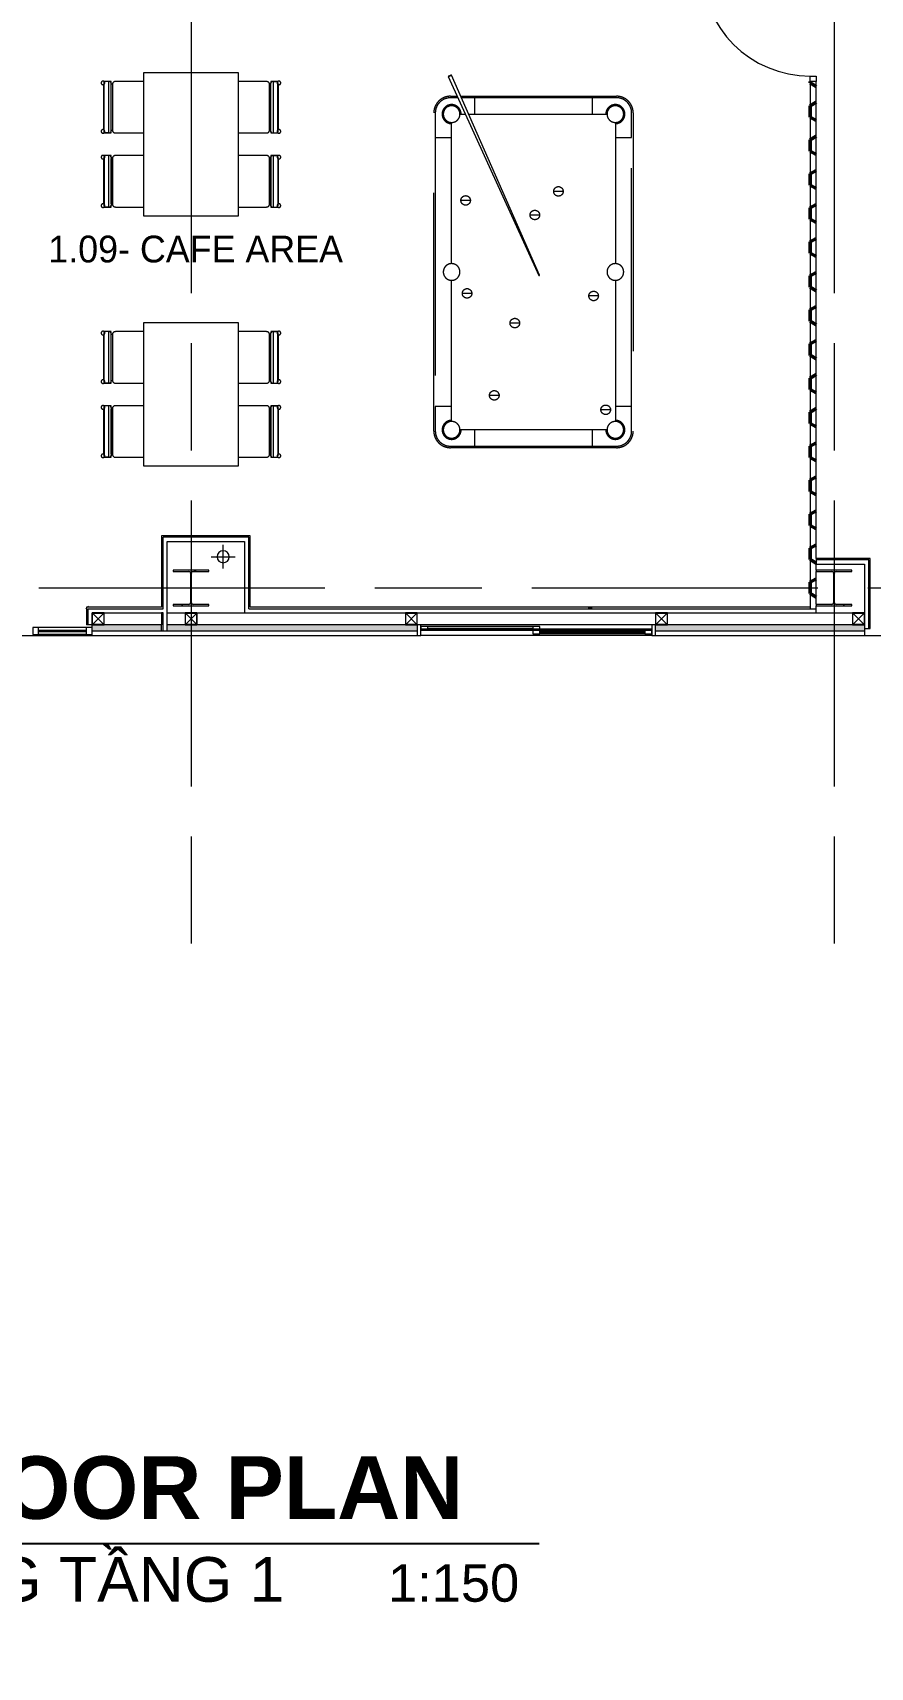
# Model space of a CAD drawing. Header units: millimetres. Extents: x -76261 to 649593, y -304265 to 60256.
# Drawn here: x 19970 to 27005, y -25260 to -11540 of the extents above; entities that cross this region are included whole.
import ezdxf
from ezdxf.enums import TextEntityAlignment as Align

# ---------------------------------------------------------------- set-up
doc = ezdxf.new("R2010")
doc.units = ezdxf.units.MM
doc.header["$LTSCALE"] = 2000
doc.header["$MEASUREMENT"] = 0
doc.linetypes.add('Centre', pattern=[6.9, 4, -0.7, 1.5, -0.7])
doc.linetypes.add('Hidden 1_0mm', pattern=[1.6, 1, -0.6])
doc.layers.get('0').update_dxf_attribs({"linetype": 'CONTINUOUS'})
for name, color, linetype, lineweight in [('A-AREA-IDEN', 8, 'CONTINUOUS', 15), ('A-DOOR', 8, 'CONTINUOUS', 15), ('A-FLOR', 8, 'CONTINUOUS', 15), ('A-GLAZ', 8, 'CONTINUOUS', 15), ('A-GLAZ-CURT', 8, 'CONTINUOUS', 15), ('A-GLAZ-CWMG', 8, 'CONTINUOUS', 15), ('A-WALL', 8, 'CONTINUOUS', 15), ('A-WALL-PATT', 8, 'CONTINUOUS', 50), ('I-FURN', 8, 'Hidden 1_0mm', 15), ('I-WALL', 8, 'CONTINUOUS', 15), ('P-PIPE', 8, 'CONTINUOUS', 15), ('P-PIPE-CNTR', 8, 'CONTINUOUS', 15), ('S-BEAM', 12, 'CONTINUOUS', 15), ('S-COLS', 8, 'CONTINUOUS', 15), ('S-GRID', 14, 'CONTINUOUS', 15)]:
    doc.layers.add(name, color=color, linetype=linetype, lineweight=lineweight)
doc.styles.add('.VnArial Narrow_B', font='Vnarianb_0.ttf', dxfattribs={"height": 225})
doc.styles.add('ISo a2 dam', font='arialbd.ttf')
doc.styles.add('iso a2 thuong', font='arial.ttf')
pattern_1 = [(0, (87192.53, 42001.64), (1219.2, 304.8), [50.292, -864.108, 50.292, -864.108, -4876.8]), (0, (87192.53, 42001.64), (1219.2, 304.8), [-1828.8, 50.292, -1778.508, 50.292, -864.108, -2133.6]), (0, (87192.53, 42001.64), (1219.2, 304.8), [-4572, 50.292, -559.308, 50.292, -1473.708]), (120, (87649.73, 42154.04), (-873.5645, 903.4582), [50.292, -864.108, 50.292, -864.108, -4876.8]), (120, (87649.73, 42154.04), (-873.5645, 903.4582), [-1828.8, 50.292, -1778.508, 50.292, -864.108, -2133.6]), (120, (87649.73, 42154.04), (-873.5645, 903.4582), [-4572, 50.292, -559.308, 50.292, -1473.708]), (240, (87802.13, 42763.64), (-345.6355, -1208.2582), [50.292, -864.108, 50.292, -864.108, -4876.8]), (240, (87802.13, 42763.64), (-345.6355, -1208.2582), [-1828.8, 50.292, -1778.508, 50.292, -864.108, -2133.6]), (240, (87802.13, 42763.64), (-345.6355, -1208.2582), [-4572, 50.292, -559.308, 50.292, -1473.708])]
pattern_2 = [(45, (87192.53, 42001.64), (-106.06602, 106.06602), [])]

# ---------------------------------------------------------------- blocks, each defined once
blk = doc.blocks.new('*U92')
for p, q in [((345.4, 0), (-345.4, 0)), ((2829.2, 0), (343.5, 0))]:
    blk.add_line(p, q)
blk.add_circle((0, 0), 345.4)
at = {"style": 'ISo a2 dam'}
blk.add_attdef('DET#', text='', height=175, dxfattribs=at).set_placement((0, 70), align=Align.CENTER)
for tag, p, height, style in [('DETAIL_TITLE', (435.5, 70), 175, 'ISo a2 dam'), ('VIET', (435.5, -161.9), 125, 'iso a2 thuong'), ('SCALE', (2545.4, -161.9), 105, 'iso a2 thuong')]:
    blk.add_attdef(tag, p, '', height=height, dxfattribs=dict(style=style))
blk = doc.blocks.new('AD_UK Beams-Column - SC2-300_300_8_12-V29-1st  FLOOR PLAN')
at = {"layer": 'S-COLS'}
h = blk.add_hatch(dxfattribs=at)
h.set_pattern_fill('FP_68', color=256, style=0, pattern_type=2)
h.set_pattern_definition([(45, (65892.53, 58201.64), (-371.231, 371.231), []), (45, (65892.53, 58764.14), (-371.231, 371.231), [])])
h.paths.add_polyline_path([(-150, -150), (150, -150), (150, -138), (17, -138), (8, -134), (4, -125), (4, 125), (8, 134), (17, 138), (150, 138), (150, 150), (-150, 150), (-150, 138), (-17, 138), (-8, 134), (-4, 125), (-4, -125), (-8, -134), (-17, -138), (-150, -138)], flags=0)
for p, q in [((150, 150), (-150, 150)), ((-150, 150), (-150, 138)), ((-150, 138), (-17, 138)), ((17, 138), (150, 138)), ((150, 138), (150, 150)), ((-4, 125), (-4, -125)), ((4, -125), (4, 125)), ((-17, -138), (-150, -138)), ((-150, -138), (-150, -150)), ((-150, -150), (150, -150)), ((150, -138), (17, -138)), ((150, -150), (150, -138))]:
    blk.add_line(p, q, dxfattribs=at)
for centre, start, end in [((-17, 125), 0, 90), ((17, 125), 90, 180), ((-17, -125), 270, 0), ((17, -125), 180, 270)]:
    blk.add_arc(centre, 13, start, end, dxfattribs=at)
blk = doc.blocks.new('AD_UK Beams-Column - SC2-300_300_8_12-V33-1st  FLOOR PLAN')
at = {"layer": 'S-COLS'}
h = blk.add_hatch(dxfattribs=at)
h.set_pattern_fill('FP_72', color=256, style=0, pattern_type=2)
h.set_pattern_definition([(45, (60492.53, 58201.64), (-371.231, 371.231), []), (45, (60492.53, 58764.14), (-371.231, 371.231), [])])
h.paths.add_polyline_path([(-150, -150), (150, -150), (150, -138), (17, -138), (8, -134), (4, -125), (4, 125), (8, 134), (17, 138), (150, 138), (150, 150), (-150, 150), (-150, 138), (-17, 138), (-8, 134), (-4, 125), (-4, -125), (-8, -134), (-17, -138), (-150, -138)], flags=0)
for p, q in [((150, 150), (-150, 150)), ((-150, 150), (-150, 138)), ((-150, 138), (-17, 138)), ((17, 138), (150, 138)), ((150, 138), (150, 150)), ((-4, 125), (-4, -125)), ((4, -125), (4, 125)), ((-17, -138), (-150, -138)), ((-150, -138), (-150, -150)), ((-150, -150), (150, -150)), ((150, -138), (17, -138)), ((150, -150), (150, -138))]:
    blk.add_line(p, q, dxfattribs=at)
for centre, start, end in [((-17, 125), 0, 90), ((17, 125), 90, 180), ((-17, -125), 270, 0), ((17, -125), 180, 270)]:
    blk.add_arc(centre, 13, start, end, dxfattribs=at)
blk = doc.blocks.new('LS-Office-S_rvt-1-1st  FLOOR PLAN')
for name, p in [('AD_UK Beams-Column - SC2-300_300_8_12-V29-1st  FLOOR PLAN', (-65893, -58202)), ('AD_UK Beams-Column - SC2-300_300_8_12-V33-1st  FLOOR PLAN', (-60493, -58202))]:
    blk.add_blockref(name, p)
blk = doc.blocks.new('Rectangular Mullion - 50 x 100-10619550-1st  FLOOR PLAN')
at = {"layer": 'A-GLAZ-CWMG'}
for p, q in [((-50, 30), (0, 30)), ((-50, -30), (-50, 30)), ((0, 30), (0, -30)), ((0, -30), (-50, -30))]:
    blk.add_line(p, q, dxfattribs=at)
blk = doc.blocks.new('WPVC-1500x2000 - WPVC-2000X2000-10642776-1st  FLOOR PLAN')
at = {"layer": 'A-GLAZ'}
h = blk.add_hatch(dxfattribs=at)
h.set_pattern_fill('FP_9', color=256, style=0, pattern_type=2)
h.set_pattern_definition([(243.435, (-64782.8, -58661), (0.0014, -1524.001), [532.463, -2875.304]), (243.435, (-63258.8, -58661), (0.0014, -1524.001), [532.463, -2875.304]), (243.435, (-65512.34, -58955.4), (0.0014, -1524.001), [532.463, -2875.304]), (243.435, (-63988.34, -58955.4), (0.0014, -1524.001), [532.463, -2875.304]), (243.435, (-65401.9, -58851.5), (0.0014, -1524.001), [532.463, -2875.304]), (243.435, (-63877.9, -58851.5), (0.0014, -1524.001), [532.463, -2875.304]), (243.435, (-65289.36, -59446.7), (0.0014, -1524.001), [258.802, -3148.965]), (243.435, (-63765.36, -59446.7), (0.0014, -1524.001), [258.802, -3148.965]), (243.435, (-65215.75, -59354.6), (0.0014, -1524.001), [532.463, -2875.304]), (243.435, (-63691.75, -59354.6), (0.0014, -1524.001), [532.463, -2875.304]), (243.435, (-65228.74, -59420.7), (0.0014, -1524.001), [532.463, -2875.304]), (243.435, (-63704.74, -59420.7), (0.0014, -1524.001), [532.463, -2875.304]), (243.435, (-64613.9, -59130.6), (0.0014, -1524.001), [532.463, -2875.304]), (243.435, (-63089.9, -59130.6), (0.0014, -1524.001), [532.463, -2875.304]), (243.435, (-64626.9, -59208.5), (0.0014, -1524.001), [532.463, -2875.304]), (243.435, (-63102.9, -59208.5), (0.0014, -1524.001), [532.463, -2875.304]), (243.435, (-64630.4, -59264.7), (0.0014, -1524.001), [532.463, -2875.304]), (243.435, (-63106.4, -59264.7), (0.0014, -1524.001), [532.463, -2875.304])])
h.paths.add_polyline_path([(-970, 0), (-970, -10), (970, -10), (970, 0), (-358, 0)], flags=0)
for p, q in [((-1000, 45), (-1000, -45)), ((-970, 45), (-1000, 45)), ((-970, 0), (-970, 45)), ((-970, 45), (970, 45)), ((-910, 30), (-970, 30)), ((-970, 30), (-970, 0)), ((-970, -10), (-970, 0)), ((970, 0), (-970, 0)), ((-910, 0), (-910, 30)), ((-910, 30), (-30, 30)), ((-30, 20), (-910, 20)), ((-910, 20), (-910, 15)), ((-910, 15), (-30, 15)), ((-30, 30), (-30, 0)), ((30, 30), (-30, 30)), ((-30, 15), (-30, 20)), ((30, 0), (30, 30)), ((1000, 45), (970, 45)), ((970, 45), (970, 0)), ((970, 0), (970, -10)), ((1000, -45), (1000, 45)), ((-1000, -45), (-970, -45)), ((970, -10), (-970, -10)), ((-970, -45), (-970, -10)), ((-970, -45), (970, -45)), ((-30, -10), (-30, -30)), ((-30, -30), (30, -30)), ((30, -10), (30, -15)), ((30, -30), (30, -10)), ((30, -15), (910, -15)), ((30, -30), (910, -30)), ((910, -15), (910, -10)), ((910, -10), (910, -30)), ((910, -30), (970, -30)), ((970, -10), (970, -45)), ((970, -30), (970, -10)), ((970, -45), (1000, -45))]:
    blk.add_line(p, q, dxfattribs=at)
blk = doc.blocks.new('System Panel - Glazed-10747242-1st  FLOOR PLAN')
at = {"layer": 'A-GLAZ-CURT'}
for p, q in [((200, 5), (-200, 5)), ((-200, 5), (-200, -5)), ((200, -5), (200, 5)), ((-200, -5), (200, -5))]:
    blk.add_line(p, q, dxfattribs=at)
blk = doc.blocks.new('Rectangular Mullion - 120 x 100-10747204-1st  FLOOR PLAN')
at = {"layer": 'A-GLAZ-CWMG'}
for p, q in [((-66773, -58534), (-67173, -58534)), ((-66773, -58594), (-67173, -58594))]:
    blk.add_line(p, q, dxfattribs=at)
blk = doc.blocks.new('Rectangular Mullion - 50 x 100-10619542-1st  FLOOR PLAN')
at = {"layer": 'A-GLAZ-CWMG'}
for p, q in [((-25, 30), (25, 30)), ((-25, -30), (-25, 30)), ((25, 30), (25, -30)), ((25, -30), (-25, -30))]:
    blk.add_line(p, q, dxfattribs=at)
blk = doc.blocks.new('PANEL DOOR - THONG PHONG-10957097-1st  FLOOR PLAN')
at = {"layer": 'A-DOOR'}
for p, q in [((405, 25), (405, 935)), ((405, 935), (455, 935)), ((455, 935), (455, 25)), ((-500, -25), (-500, 25)), ((-500, 25), (-455, 25)), ((-455, 25), (-455, -25)), ((455, 25), (405, 25)), ((455, 25), (500, 25)), ((455, -25), (455, 25)), ((500, 25), (500, -25)), ((-455, -25), (-500, -25)), ((500, -25), (455, -25))]:
    blk.add_line(p, q, dxfattribs=at)
blk.add_arc((455, 25), 910, 90, 180, dxfattribs=at)
blk = doc.blocks.new('Table_Dining_w_chairs_6929 - 2_x2_6_-10681938-1st  FLOOR PLAN')
at = {"layer": 'I-FURN'}
for p, q in [((600, 400), (-600, 400)), ((-600, 400), (-600, -400)), ((600, -400), (600, 400)), ((-600, -400), (600, -400))]:
    blk.add_line(p, q, dxfattribs=at)
blk = doc.blocks.new('Chair-Breuer - Chair-Breuer-10682075-1st  FLOOR PLAN')
at = {"layer": 'I-FURN'}
for p, q in [((-216, 221), (-216, 183)), ((-216, 176), (-216, 209)), ((-216, 183), (-216, 163)), ((-203, 221), (203, 221)), ((-203, 163), (203, 163)), ((-191, 224), (190, 224)), ((190, 186), (-191, 186)), ((-191, 161), (190, 161)), ((190, 152), (-191, 152)), ((216, 183), (216, 221)), ((216, 176), (216, 209)), ((216, 163), (216, 183)), ((-216, 127), (-216, -108)), ((216, -108), (216, 127))]:
    blk.add_line(p, q, dxfattribs=at)
for centre, radius, start, end in [((-203, 231), 15.1, 0, 180), ((-203, 231), 15.1, 180, 0), ((-203, 209), 12.7, 90, 180), ((-203, 176), 12.7, 180, 270), ((-191, 127), 25.4, 90, 180), ((204, 231), 15.1, 0, 180), ((204, 231), 15.1, 180, 0), ((190, 127), 25.4, 0, 90), ((203, 209), 12.7, 360, 90), ((203, 176), 12.7, 270, 360)]:
    blk.add_arc(centre, radius, start, end, dxfattribs=at)
for centre, major_axis, start_param, end_param in [((-191, 221), (-25.4, 0), 4.712389, 6.283185), ((-191, 183), (25.4, 0), 1.570796, 3.141593), ((-191, 163), (-25.4, 0), 0, 1.570796), ((190, 221), (25.4, 0), 0, 1.570796), ((190, 183), (-25.4, 0), 3.141593, 4.712389), ((190, 163), (-25.4, 0), 1.570796, 3.141593)]:
    blk.add_ellipse(centre, major_axis=major_axis, ratio=0.087156, start_param=start_param, end_param=end_param, dxfattribs=at)
blk = doc.blocks.new('Chair-Breuer - Chair-Breuer-10681901-1st  FLOOR PLAN')
at = {"layer": 'I-FURN'}
for p, q in [((-216, 108), (-216, -127)), ((216, -127), (216, 108)), ((-216, -163), (-216, -183)), ((-216, -176), (-216, -209)), ((-216, -183), (-216, -221)), ((-203, -163), (203, -163)), ((-203, -221), (203, -221)), ((-191, -152), (190, -152)), ((190, -161), (-191, -161)), ((-191, -186), (190, -186)), ((190, -224), (-191, -224)), ((216, -183), (216, -163)), ((216, -176), (216, -209)), ((216, -221), (216, -183))]:
    blk.add_line(p, q, dxfattribs=at)
for centre, radius, start, end in [((-191, -127), 25.4, 180, 270), ((190, -127), 25.4, 270, 360), ((-203, -231), 15.1, 360, 180), ((-203, -231), 15.1, 180, 360), ((-203, -176), 12.7, 90, 180), ((-203, -209), 12.7, 180, 270), ((204, -231), 15.1, 360, 180), ((204, -231), 15.1, 180, 360), ((203, -176), 12.7, 0, 90), ((203, -209), 12.7, 270, 0)]:
    blk.add_arc(centre, radius, start, end, dxfattribs=at)
for centre, major_axis, start_param, end_param in [((-191, -163), (-25.4, 0), 4.712389, 6.283185), ((-191, -183), (25.4, 0), 3.141593, 4.712389), ((-191, -221), (-25.4, 0), 0, 1.570796), ((190, -183), (25.4, 0), 4.712389, 6.283185), ((190, -221), (25.4, 0), 4.712389, 6.283185), ((190, -163), (-25.4, 0), 3.141593, 4.712389)]:
    blk.add_ellipse(centre, major_axis=major_axis, ratio=0.087156, start_param=start_param, end_param=end_param, dxfattribs=at)
blk = doc.blocks.new('Snookerpool_table_with_balls_timber_amp_green_4739 - Snookerpool_table_with_balls_timber_amp_green_4739-10684031-1st  FLOOR PLAN')
at = {"layer": 'I-FURN'}
for p, q in [((-1335, 1675), (1335, 1675)), ((-1130, 1662), (-1335, 1662)), ((-1130, 1525), (-1130, 1662)), ((1130, 1662), (-1130, 1662)), ((1335, 1662), (1130, 1662)), ((1130, 1662), (1130, 1525)), ((-1475, 226), (-1475, 1535)), ((-1462, 1535), (-1462, 1330)), ((-1255, 1525), (-1245, 1525)), ((-1245, 1525), (-1130, 1525)), ((-1130, 1525), (-70, 1525)), ((70, 1525), (1130, 1525)), ((1130, 1525), (1245, 1525)), ((1245, 1525), (1255, 1525)), ((1462, 1330), (1462, 1535)), ((1475, 1535), (1475, 140)), ((-1325, 1445), (-1325, 1455)), ((-1325, 1330), (-1325, 1445)), ((201, 1383), (201, 1380)), ((201, 1383), (201, 1303)), ((1157, 1484), (1157, 1482)), ((1157, 1484), (1157, 1404)), ((1157, 1407), (1157, 1404)), ((1325, 1455), (1325, 1445)), ((1325, 1445), (1325, 1330)), ((-1462, 1330), (-1325, 1330)), ((-1462, 1330), (-1462, 345)), ((-1325, 345), (-1325, 1330)), ((201, 1305), (201, 1303)), ((1325, 1330), (1462, 1330)), ((1325, 1330), (1325, 345)), ((1462, 345), (1462, 1330)), ((-676, 1087), (-676, 1085)), ((-676, 1087), (-676, 1007)), ((-676, 1009), (-676, 1007)), ((28, 888), (-1652, 148)), ((-1640, 120), (30, 883)), ((-478, 889), (-478, 887)), ((-478, 889), (-478, 809)), ((-478, 811), (-478, 809)), ((429, 721), (429, 719)), ((429, 721), (429, 641)), ((429, 643), (429, 641)), ((1036, 548), (1036, 546)), ((1036, 548), (1036, 468)), ((1036, 471), (1036, 468)), ((-1325, 345), (-1462, 345)), ((-1462, 345), (-1462, 232)), ((-1325, 292), (-1325, 345)), ((-601, 308), (-601, 306)), ((-601, 308), (-601, 228)), ((180, 320), (180, 317)), ((180, 320), (180, 240)), ((1462, 345), (1325, 345)), ((1325, 345), (1325, 230)), ((1462, 140), (1462, 345)), ((-1475, 140), (-1475, 195)), ((-1462, 202), (-1462, 140)), ((-1325, 230), (-1325, 264)), ((-1325, 220), (-1325, 230)), ((-1245, 150), (-1255, 150)), ((-1130, 150), (-1245, 150)), ((-1130, 13), (-1130, 150)), ((-70, 150), (-1130, 150)), ((-601, 230), (-601, 228)), ((1130, 150), (70, 150)), ((180, 242), (180, 240)), ((1245, 150), (1130, 150)), ((1130, 150), (1130, 13)), ((1255, 150), (1245, 150)), ((1325, 230), (1325, 220)), ((-1335, 13), (-1130, 13)), ((1335, 0), (-1335, 0)), ((-1130, 13), (1130, 13)), ((1130, 13), (1335, 13))]:
    blk.add_line(p, q, dxfattribs=at)
at = {"layer": 'I-FURN', "flags": 128}
for points in [[(201, 1303), (200, 1303), (198, 1303), (196, 1303), (195, 1303), (193, 1303), (192, 1304), (190, 1304), (189, 1305), (187, 1305), (186, 1306), (184, 1306), (183, 1307), (181, 1308), (180, 1309), (179, 1310), (177, 1311), (176, 1311), (175, 1313), (174, 1314), (173, 1315), (171, 1316), (170, 1317), (169, 1318), (168, 1320), (168, 1321), (167, 1322), (166, 1324), (165, 1325), (165, 1327), (164, 1328), (163, 1330), (163, 1331), (163, 1333), (162, 1334), (162, 1336), (162, 1337), (161, 1339), (161, 1341), (161, 1342), (161, 1344), (161, 1345), (161, 1347), (162, 1349), (162, 1350), (162, 1352), (163, 1353), (163, 1355), (164, 1356), (164, 1358), (165, 1359), (166, 1361), (166, 1362), (167, 1363), (168, 1365), (169, 1366), (170, 1367), (171, 1369), (172, 1370), (173, 1371), (174, 1372), (175, 1373), (177, 1374), (178, 1375), (179, 1376), (181, 1377), (182, 1378), (183, 1378), (185, 1379), (186, 1380), (188, 1380), (189, 1381), (191, 1381), (192, 1382), (194, 1382), (196, 1382), (197, 1382), (199, 1383), (200, 1383), (201, 1383)], [(201, 1383), (203, 1383), (204, 1382), (206, 1382), (208, 1382), (209, 1382), (211, 1381), (212, 1381), (214, 1381), (215, 1380), (217, 1379), (218, 1379), (220, 1378), (221, 1377), (223, 1376), (224, 1376), (225, 1375), (226, 1374), (228, 1373), (229, 1372), (230, 1370), (231, 1369), (232, 1368), (233, 1367), (234, 1366), (235, 1364), (236, 1363), (237, 1361), (237, 1360), (238, 1359), (239, 1357), (239, 1356), (240, 1354), (240, 1353), (240, 1351), (241, 1349), (241, 1348), (241, 1346), (241, 1345), (241, 1343), (241, 1341), (241, 1340), (241, 1338), (241, 1337), (241, 1335), (240, 1334), (240, 1332), (239, 1330), (239, 1329), (238, 1327), (238, 1326), (237, 1325), (236, 1323), (235, 1322), (235, 1320), (234, 1319), (233, 1318), (232, 1317), (231, 1315), (229, 1314), (228, 1313), (227, 1312), (226, 1311), (225, 1310), (223, 1309), (222, 1308), (220, 1308), (219, 1307), (218, 1306), (216, 1305), (215, 1305), (213, 1304), (212, 1304), (210, 1304), (208, 1303), (207, 1303), (205, 1303), (204, 1303), (202, 1303), (201, 1303)], [(1157, 1404), (1155, 1404), (1154, 1404), (1152, 1404), (1150, 1404), (1149, 1405), (1147, 1405), (1146, 1406), (1144, 1406), (1143, 1407), (1141, 1407), (1140, 1408), (1138, 1408), (1137, 1409), (1136, 1410), (1134, 1411), (1133, 1412), (1132, 1413), (1130, 1414), (1129, 1415), (1128, 1416), (1127, 1417), (1126, 1418), (1125, 1420), (1124, 1421), (1123, 1422), (1122, 1424), (1121, 1425), (1121, 1427), (1120, 1428), (1119, 1429), (1119, 1431), (1118, 1433), (1118, 1434), (1118, 1436), (1117, 1437), (1117, 1439), (1117, 1440), (1117, 1442), (1117, 1444), (1117, 1445), (1117, 1447), (1117, 1448), (1117, 1450), (1117, 1451), (1118, 1453), (1118, 1455), (1119, 1456), (1119, 1458), (1120, 1459), (1120, 1461), (1121, 1462), (1122, 1463), (1123, 1465), (1123, 1466), (1124, 1468), (1125, 1469), (1126, 1470), (1127, 1471), (1129, 1472), (1130, 1473), (1131, 1475), (1132, 1476), (1133, 1476), (1135, 1477), (1136, 1478), (1138, 1479), (1139, 1480), (1140, 1480), (1142, 1481), (1143, 1482), (1145, 1482), (1146, 1483), (1148, 1483), (1150, 1483), (1151, 1484), (1153, 1484), (1154, 1484), (1156, 1484), (1157, 1484)], [(1157, 1484), (1158, 1484), (1160, 1484), (1162, 1484), (1163, 1483), (1165, 1483), (1166, 1483), (1168, 1482), (1169, 1482), (1171, 1481), (1172, 1481), (1174, 1480), (1175, 1479), (1177, 1479), (1178, 1478), (1179, 1477), (1181, 1476), (1182, 1475), (1183, 1474), (1184, 1473), (1185, 1472), (1187, 1471), (1188, 1469), (1189, 1468), (1190, 1467), (1190, 1466), (1191, 1464), (1192, 1463), (1193, 1461), (1193, 1460), (1194, 1458), (1195, 1457), (1195, 1455), (1195, 1454), (1196, 1452), (1196, 1451), (1196, 1449), (1197, 1448), (1197, 1446), (1197, 1444), (1197, 1443), (1197, 1441), (1197, 1440), (1196, 1438), (1196, 1436), (1196, 1435), (1195, 1433), (1195, 1432), (1194, 1430), (1194, 1429), (1193, 1427), (1192, 1426), (1192, 1424), (1191, 1423), (1190, 1422), (1189, 1420), (1188, 1419), (1187, 1418), (1186, 1417), (1185, 1416), (1184, 1414), (1183, 1413), (1181, 1412), (1180, 1411), (1179, 1411), (1177, 1410), (1176, 1409), (1175, 1408), (1173, 1407), (1172, 1407), (1170, 1406), (1169, 1406), (1167, 1405), (1166, 1405), (1164, 1405), (1162, 1404), (1161, 1404), (1159, 1404), (1158, 1404), (1157, 1404)], [(-676, 1007), (-678, 1007), (-680, 1007), (-681, 1007), (-683, 1007), (-684, 1008), (-686, 1008), (-687, 1008), (-689, 1009), (-690, 1009), (-692, 1010), (-693, 1011), (-695, 1011), (-696, 1012), (-698, 1013), (-699, 1014), (-700, 1015), (-701, 1016), (-703, 1017), (-704, 1018), (-705, 1019), (-706, 1020), (-707, 1021), (-708, 1023), (-709, 1024), (-710, 1025), (-711, 1027), (-712, 1028), (-712, 1029), (-713, 1031), (-714, 1032), (-714, 1034), (-715, 1035), (-715, 1037), (-715, 1038), (-716, 1040), (-716, 1042), (-716, 1043), (-716, 1045), (-716, 1046), (-716, 1048), (-716, 1050), (-716, 1051), (-716, 1053), (-716, 1054), (-715, 1056), (-715, 1057), (-714, 1059), (-714, 1061), (-713, 1062), (-713, 1063), (-712, 1065), (-711, 1066), (-710, 1068), (-710, 1069), (-709, 1070), (-708, 1072), (-707, 1073), (-706, 1074), (-704, 1075), (-703, 1076), (-702, 1077), (-701, 1078), (-700, 1079), (-698, 1080), (-697, 1081), (-696, 1082), (-694, 1083), (-693, 1083), (-691, 1084), (-690, 1085), (-688, 1085), (-687, 1085), (-685, 1086), (-684, 1086), (-682, 1086), (-680, 1087), (-679, 1087), (-677, 1087), (-676, 1087)], [(-676, 1087), (-675, 1087), (-673, 1087), (-672, 1087), (-670, 1086), (-668, 1086), (-667, 1086), (-665, 1085), (-664, 1085), (-662, 1084), (-661, 1084), (-659, 1083), (-658, 1082), (-656, 1082), (-655, 1081), (-654, 1080), (-652, 1079), (-651, 1078), (-650, 1077), (-649, 1076), (-648, 1075), (-647, 1074), (-645, 1072), (-644, 1071), (-644, 1070), (-643, 1068), (-642, 1067), (-641, 1066), (-640, 1064), (-640, 1063), (-639, 1061), (-638, 1060), (-638, 1058), (-638, 1057), (-637, 1055), (-637, 1054), (-637, 1052), (-636, 1050), (-636, 1049), (-636, 1047), (-636, 1046), (-636, 1044), (-637, 1042), (-637, 1041), (-637, 1039), (-637, 1038), (-638, 1036), (-638, 1035), (-639, 1033), (-639, 1032), (-640, 1030), (-641, 1029), (-641, 1027), (-642, 1026), (-643, 1025), (-644, 1023), (-645, 1022), (-646, 1021), (-647, 1020), (-648, 1018), (-649, 1017), (-650, 1016), (-652, 1015), (-653, 1014), (-654, 1013), (-656, 1013), (-657, 1012), (-658, 1011), (-660, 1010), (-661, 1010), (-663, 1009), (-664, 1009), (-666, 1008), (-668, 1008), (-669, 1008), (-671, 1007), (-672, 1007), (-674, 1007), (-675, 1007), (-676, 1007)], [(-478, 809), (-480, 809), (-482, 809), (-483, 809), (-485, 809), (-486, 810), (-488, 810), (-489, 810), (-491, 811), (-492, 811), (-494, 812), (-495, 813), (-497, 813), (-498, 814), (-500, 815), (-501, 816), (-502, 817), (-503, 818), (-505, 819), (-506, 820), (-507, 821), (-508, 822), (-509, 823), (-510, 825), (-511, 826), (-512, 827), (-513, 829), (-514, 830), (-514, 831), (-515, 833), (-516, 834), (-516, 836), (-517, 837), (-517, 839), (-517, 840), (-518, 842), (-518, 844), (-518, 845), (-518, 847), (-518, 848), (-518, 850), (-518, 852), (-518, 853), (-518, 855), (-518, 856), (-517, 858), (-517, 859), (-516, 861), (-516, 863), (-515, 864), (-515, 866), (-514, 867), (-513, 868), (-512, 870), (-512, 871), (-511, 872), (-510, 874), (-509, 875), (-508, 876), (-506, 877), (-505, 878), (-504, 879), (-503, 880), (-502, 881), (-500, 882), (-499, 883), (-498, 884), (-496, 885), (-495, 885), (-493, 886), (-492, 887), (-490, 887), (-489, 887), (-487, 888), (-486, 888), (-484, 888), (-482, 889), (-481, 889), (-479, 889), (-478, 889)], [(-478, 889), (-477, 889), (-475, 889), (-474, 889), (-472, 888), (-470, 888), (-469, 888), (-467, 887), (-466, 887), (-464, 886), (-463, 886), (-461, 885), (-460, 884), (-458, 884), (-457, 883), (-456, 882), (-454, 881), (-453, 880), (-452, 879), (-451, 878), (-450, 877), (-449, 876), (-447, 874), (-446, 873), (-446, 872), (-445, 870), (-444, 869), (-443, 868), (-442, 866), (-442, 865), (-441, 863), (-440, 862), (-440, 860), (-440, 859), (-439, 857), (-439, 856), (-439, 854), (-438, 852), (-438, 851), (-438, 849), (-438, 848), (-438, 846), (-439, 844), (-439, 843), (-439, 841), (-439, 840), (-440, 838), (-440, 837), (-441, 835), (-441, 834), (-442, 832), (-443, 831), (-443, 829), (-444, 828), (-445, 827), (-446, 825), (-447, 824), (-448, 823), (-449, 822), (-450, 820), (-451, 819), (-453, 818), (-454, 817), (-455, 816), (-456, 815), (-458, 815), (-459, 814), (-461, 813), (-462, 812), (-463, 812), (-465, 811), (-466, 811), (-468, 810), (-470, 810), (-471, 810), (-473, 809), (-474, 809), (-476, 809), (-477, 809), (-478, 809)], [(429, 641), (428, 641), (426, 641), (424, 641), (423, 641), (421, 642), (420, 642), (418, 642), (417, 643), (415, 643), (414, 644), (412, 645), (411, 645), (409, 646), (408, 647), (407, 648), (405, 649), (404, 650), (403, 651), (402, 652), (400, 653), (399, 654), (398, 655), (397, 657), (396, 658), (395, 659), (395, 660), (394, 662), (393, 663), (392, 665), (392, 666), (391, 668), (391, 669), (390, 671), (390, 672), (390, 674), (389, 676), (389, 677), (389, 679), (389, 680), (389, 682), (389, 684), (389, 685), (390, 687), (390, 688), (390, 690), (391, 691), (391, 693), (392, 694), (392, 696), (393, 697), (393, 699), (394, 700), (395, 702), (396, 703), (397, 704), (398, 706), (399, 707), (400, 708), (401, 709), (402, 710), (403, 711), (405, 712), (406, 713), (407, 714), (409, 715), (410, 716), (411, 717), (413, 717), (414, 718), (416, 718), (417, 719), (419, 719), (420, 720), (422, 720), (424, 720), (425, 721), (427, 721), (428, 721), (429, 721)], [(429, 721), (431, 721), (432, 721), (434, 720), (436, 720), (437, 720), (439, 720), (440, 719), (442, 719), (443, 718), (445, 718), (446, 717), (448, 716), (449, 715), (450, 715), (452, 714), (453, 713), (454, 712), (456, 711), (457, 710), (458, 709), (459, 707), (460, 706), (461, 705), (462, 704), (463, 702), (464, 701), (464, 700), (465, 698), (466, 697), (466, 695), (467, 694), (467, 692), (468, 691), (468, 689), (469, 688), (469, 686), (469, 684), (469, 683), (469, 681), (469, 680), (469, 678), (469, 676), (469, 675), (468, 673), (468, 672), (468, 670), (467, 669), (467, 667), (466, 666), (466, 664), (465, 663), (464, 661), (463, 660), (462, 659), (461, 657), (461, 656), (460, 655), (458, 653), (457, 652), (456, 651), (455, 650), (454, 649), (452, 648), (451, 647), (450, 646), (448, 646), (447, 645), (446, 644), (444, 644), (443, 643), (441, 643), (439, 642), (438, 642), (436, 641), (435, 641), (433, 641), (432, 641), (430, 641), (429, 641)], [(1036, 468), (1034, 468), (1032, 468), (1031, 468), (1029, 469), (1028, 469), (1026, 469), (1025, 470), (1023, 470), (1022, 471), (1020, 471), (1019, 472), (1017, 473), (1016, 473), (1014, 474), (1013, 475), (1012, 476), (1010, 477), (1009, 478), (1008, 479), (1007, 480), (1006, 482), (1005, 483), (1004, 484), (1003, 485), (1002, 487), (1001, 488), (1000, 489), (1000, 491), (999, 492), (998, 494), (998, 495), (997, 497), (997, 498), (997, 500), (996, 501), (996, 503), (996, 505), (996, 506), (996, 508), (996, 509), (996, 511), (996, 513), (996, 514), (996, 516), (997, 517), (997, 519), (998, 520), (998, 522), (999, 523), (999, 525), (1000, 526), (1001, 528), (1002, 529), (1002, 530), (1003, 532), (1004, 533), (1005, 534), (1006, 535), (1007, 537), (1009, 538), (1010, 539), (1011, 540), (1012, 541), (1014, 542), (1015, 542), (1016, 543), (1018, 544), (1019, 545), (1021, 545), (1022, 546), (1024, 546), (1025, 547), (1027, 547), (1028, 548), (1030, 548), (1032, 548), (1033, 548), (1035, 548), (1036, 548)], [(1036, 548), (1037, 548), (1039, 548), (1040, 548), (1042, 548), (1044, 547), (1045, 547), (1047, 547), (1048, 546), (1050, 546), (1051, 545), (1053, 544), (1054, 544), (1056, 543), (1057, 542), (1058, 541), (1060, 540), (1061, 539), (1062, 538), (1063, 537), (1064, 536), (1065, 535), (1066, 534), (1067, 532), (1068, 531), (1069, 530), (1070, 528), (1071, 527), (1072, 526), (1072, 524), (1073, 523), (1073, 521), (1074, 520), (1074, 518), (1075, 517), (1075, 515), (1075, 513), (1075, 512), (1076, 510), (1076, 509), (1076, 507), (1076, 505), (1075, 504), (1075, 502), (1075, 501), (1075, 499), (1074, 498), (1074, 496), (1073, 495), (1073, 493), (1072, 492), (1071, 490), (1071, 489), (1070, 487), (1069, 486), (1068, 485), (1067, 483), (1066, 482), (1065, 481), (1064, 480), (1063, 479), (1061, 478), (1060, 477), (1059, 476), (1058, 475), (1056, 474), (1055, 473), (1053, 472), (1052, 472), (1051, 471), (1049, 471), (1048, 470), (1046, 470), (1044, 469), (1043, 469), (1041, 469), (1040, 468), (1038, 468), (1037, 468), (1036, 468)], [(-601, 228), (-602, 228), (-604, 228), (-605, 228), (-607, 228), (-608, 229), (-610, 229), (-612, 229), (-613, 230), (-615, 230), (-616, 231), (-618, 232), (-619, 232), (-620, 233), (-622, 234), (-623, 235), (-624, 236), (-626, 237), (-627, 238), (-628, 239), (-629, 240), (-630, 241), (-631, 242), (-632, 244), (-633, 245), (-634, 246), (-635, 248), (-636, 249), (-637, 250), (-637, 252), (-638, 253), (-638, 255), (-639, 256), (-639, 258), (-640, 259), (-640, 261), (-640, 263), (-640, 264), (-640, 266), (-641, 267), (-641, 269), (-640, 271), (-640, 272), (-640, 274), (-640, 275), (-639, 277), (-639, 278), (-639, 280), (-638, 281), (-638, 283), (-637, 284), (-636, 286), (-635, 287), (-635, 289), (-634, 290), (-633, 291), (-632, 293), (-631, 294), (-630, 295), (-629, 296), (-628, 297), (-626, 298), (-625, 299), (-624, 300), (-623, 301), (-621, 302), (-620, 303), (-618, 304), (-617, 304), (-615, 305), (-614, 305), (-612, 306), (-611, 306), (-609, 307), (-608, 307), (-606, 307), (-605, 308), (-603, 308), (-601, 308), (-601, 308)], [(-601, 308), (-599, 308), (-597, 308), (-596, 307), (-594, 307), (-593, 307), (-591, 307), (-589, 306), (-588, 306), (-586, 305), (-585, 305), (-583, 304), (-582, 303), (-581, 302), (-579, 302), (-578, 301), (-577, 300), (-575, 299), (-574, 298), (-573, 297), (-572, 296), (-571, 294), (-570, 293), (-569, 292), (-568, 291), (-567, 289), (-566, 288), (-565, 287), (-565, 285), (-564, 284), (-563, 282), (-563, 281), (-562, 279), (-562, 278), (-561, 276), (-561, 275), (-561, 273), (-561, 271), (-561, 270), (-561, 268), (-561, 267), (-561, 265), (-561, 263), (-561, 262), (-561, 260), (-562, 259), (-562, 257), (-562, 256), (-563, 254), (-564, 253), (-564, 251), (-565, 250), (-566, 248), (-566, 247), (-567, 246), (-568, 244), (-569, 243), (-570, 242), (-571, 241), (-572, 239), (-574, 238), (-575, 237), (-576, 236), (-577, 235), (-579, 234), (-580, 233), (-581, 233), (-583, 232), (-584, 231), (-586, 231), (-587, 230), (-589, 230), (-590, 229), (-592, 229), (-593, 228), (-595, 228), (-596, 228), (-598, 228), (-600, 228), (-601, 228)], [(180, 240), (178, 240), (177, 240), (175, 240), (173, 240), (172, 240), (170, 241), (169, 241), (167, 242), (166, 242), (164, 243), (163, 243), (161, 244), (160, 245), (158, 246), (157, 247), (156, 248), (155, 248), (153, 250), (152, 251), (151, 252), (150, 253), (149, 254), (148, 255), (147, 257), (146, 258), (145, 259), (144, 261), (144, 262), (143, 264), (142, 265), (142, 267), (141, 268), (141, 270), (141, 271), (140, 273), (140, 274), (140, 276), (140, 278), (140, 279), (140, 281), (140, 282), (140, 284), (140, 286), (140, 287), (141, 289), (141, 290), (142, 292), (142, 293), (143, 295), (143, 296), (144, 298), (145, 299), (146, 300), (146, 302), (147, 303), (148, 304), (149, 306), (150, 307), (152, 308), (153, 309), (154, 310), (155, 311), (156, 312), (158, 313), (159, 314), (160, 315), (162, 315), (163, 316), (165, 317), (166, 317), (168, 318), (169, 318), (171, 319), (172, 319), (174, 319), (176, 319), (177, 320), (179, 320), (180, 320)], [(180, 320), (181, 320), (183, 319), (184, 319), (186, 319), (188, 319), (189, 318), (191, 318), (192, 318), (194, 317), (195, 316), (197, 316), (198, 315), (200, 314), (201, 313), (202, 313), (204, 312), (205, 311), (206, 310), (207, 309), (208, 307), (209, 306), (211, 305), (212, 304), (212, 303), (213, 301), (214, 300), (215, 298), (216, 297), (216, 296), (217, 294), (218, 293), (218, 291), (218, 290), (219, 288), (219, 286), (219, 285), (220, 283), (220, 282), (220, 280), (220, 278), (220, 277), (219, 275), (219, 274), (219, 272), (219, 270), (218, 269), (218, 267), (217, 266), (217, 264), (216, 263), (215, 261), (215, 260), (214, 259), (213, 257), (212, 256), (211, 255), (210, 254), (209, 252), (208, 251), (207, 250), (206, 249), (204, 248), (203, 247), (202, 246), (200, 245), (199, 245), (198, 244), (196, 243), (195, 242), (193, 242), (192, 241), (190, 241), (189, 241), (187, 240), (185, 240), (184, 240), (182, 240), (181, 240), (180, 240)]]:
    blk.add_lwpolyline(points, dxfattribs=at)
at = {"layer": 'I-FURN'}
for centre, radius, start, end in [((-1335, 1535), 140, 90, 180), ((-1335, 1535), 127, 90, 180), ((-1335, 1535), 127, 106.6513, 112.0128), ((1335, 1535), 140, 0, 90), ((1335, 1535), 127, 360, 90), ((1335, 1535), 127, 67.9872, 73.3487), ((-1335, 1535), 127, 157.9872, 163.3487), ((-1335, 1535), 127, 140.3802, 146.5927), ((-1335, 1535), 127, 123.4073, 129.6198), ((-1325, 1525), 80, 360, 270), ((-1325, 1525), 70, 360, 270), ((-1325, 1525), 70, 270, 0), ((0, 1525), 70, 0, 180), ((0, 1525), 70, 180, 270), ((0, 1525), 70, 270, 360), ((0, 1525), 70, 345.9767, 360), ((1325, 1525), 80, 270, 180), ((1325, 1525), 70, 360, 180), ((1325, 1525), 70, 165.5541, 180), ((1325, 1525), 70, 180, 270), ((1325, 1525), 70, 151.1047, 160.7692), ((1325, 1525), 70, 136.648, 145.377), ((1325, 1525), 70, 122.1824, 130.539), ((1325, 1525), 70, 107.7043, 115.8852), ((1325, 1525), 70, 93.2081, 101.3157), ((1325, 1525), 70, 270, 360), ((1325, 1525), 70, 78.6843, 86.7919), ((1325, 1525), 70, 64.1148, 72.2957), ((1325, 1525), 70, 49.461, 57.8176), ((1325, 1525), 70, 34.623, 43.352), ((1325, 1525), 70, 19.2342, 28.8953), ((1325, 1525), 70, 360, 14.4452), ((1335, 1535), 127, 50.3802, 56.5927), ((1335, 1535), 127, 33.4073, 39.6198), ((1335, 1535), 127, 16.6513, 22.0128), ((0, 1525), 70, 270, 284.0211), ((0, 1525), 70, 288.5764, 298.0867), ((0, 1525), 70, 303.4379, 312.2346), ((0, 1525), 70, 317.7654, 326.5621), ((0, 1525), 70, 331.9133, 341.4285), ((-1335, 140), 140, 180, 270), ((-1335, 140), 127, 180, 270), ((-1325, 150), 80, 90, 0), ((-1325, 150), 70, 90, 270), ((-1325, 150), 70, 360, 90), ((-1325, 150), 70, 270, 0), ((-1325, 150), 70, 345.9767, 360), ((0, 150), 70, 0, 180), ((0, 150), 70, 180, 194.0233), ((0, 150), 70, 180, 270), ((0, 150), 70, 270, 0), ((1325, 150), 80, 180, 90), ((1325, 150), 70, 90, 180), ((1325, 150), 70, 180, 194.0233), ((1325, 150), 70, 180, 270), ((1325, 150), 70, 75.9767, 90), ((1325, 150), 70, 360, 90), ((1325, 150), 70, 270, 360), ((1335, 140), 127, 270, 360), ((1335, 140), 140, 270, 360), ((1325, 150), 70, 61.9133, 71.4285), ((1325, 150), 70, 47.7654, 56.5621), ((1325, 150), 70, 33.4379, 42.2346), ((1325, 150), 70, 18.5764, 28.0867), ((1325, 150), 70, 360, 14.0211), ((-1335, 140), 127, 196.6513, 202.0128), ((-1335, 140), 127, 213.4073, 219.6198), ((-1335, 140), 127, 230.3802, 236.5927), ((-1335, 140), 127, 247.9872, 253.3487), ((-1325, 150), 70, 270, 284.0211), ((-1325, 150), 70, 288.5764, 298.0867), ((-1325, 150), 70, 303.4379, 312.2346), ((-1325, 150), 70, 317.7654, 326.5621), ((-1325, 150), 70, 331.9784, 341.4285), ((0, 150), 70, 198.5715, 208.0867), ((0, 150), 70, 213.4379, 222.2346), ((0, 150), 70, 227.7654, 236.5621), ((0, 150), 70, 241.9133, 251.4236), ((0, 150), 70, 255.9789, 270), ((1325, 150), 70, 198.5715, 208.0867), ((1325, 150), 70, 213.4379, 222.2346), ((1325, 150), 70, 227.7654, 236.5621), ((1325, 150), 70, 241.9133, 251.4236), ((1325, 150), 70, 255.9789, 270), ((1335, 140), 127, 286.6513, 292.0128), ((1335, 140), 127, 303.4073, 309.6198), ((1335, 140), 127, 320.3802, 326.5927), ((1335, 140), 127, 337.9872, 343.3487)]:
    blk.add_arc(centre, radius, start, end, dxfattribs=at)
for centre, major_axis, start_param, end_param in [((29, 885), (-1.11, 2.48), 3.141799, 6.26939), ((-1646, 134), (-6.1, 13.7), 3.127798, 6.26939), ((-1646, 134), (-6.1, 13.7), 6.282979, 9.410983)]:
    blk.add_ellipse(centre, major_axis=major_axis, ratio=0.030754, start_param=start_param, end_param=end_param, dxfattribs=at)
blk = doc.blocks.new('PIPE 100X100X2_5 - PIPE 100X100X2_5-10940801-1st  FLOOR PLAN')
at = {"layer": 'S-BEAM'}
for p, q in [((-60239, -58414), (-60334, -58509)), ((-60239, -58509), (-60334, -58414))]:
    blk.add_line(p, q, dxfattribs=at)
blk = doc.blocks.new('PIPE 100X100X2_5 - PIPE 100X100X2_5-10906852-1st  FLOOR PLAN')
at = {"layer": 'S-BEAM'}
for p, q in [((-66625, -58414), (-66720, -58509)), ((-66625, -58509), (-66720, -58414))]:
    blk.add_line(p, q, dxfattribs=at)
blk = doc.blocks.new('PIPE 100X100X2_5 - PIPE 100X100X2_5-10906767-1st  FLOOR PLAN')
at = {"layer": 'S-BEAM'}
for p, q in [((-65845, -58414), (-65940, -58509)), ((-65845, -58509), (-65940, -58414))]:
    blk.add_line(p, q, dxfattribs=at)
blk = doc.blocks.new('PIPE 100X100X2_5 - PIPE 100X100X2_5-10904764-1st  FLOOR PLAN')
at = {"layer": 'S-BEAM'}
for p, q in [((-2446.875, -50), (-2753.125, -50)), ((2753.125, -50), (2353.125, -50))]:
    blk.add_line(p, q, dxfattribs=at)
blk = doc.blocks.new('PIPE 100X100X2_5 - PIPE 100X100X2_5-10904688-1st  FLOOR PLAN')
at = {"layer": 'S-BEAM'}
for p, q in [((-61895, -58414), (-61990, -58509)), ((-61895, -58509), (-61990, -58414))]:
    blk.add_line(p, q, dxfattribs=at)
blk = doc.blocks.new('Xrexf_Office')
at = {"layer": 'A-WALL-PATT'}
h = blk.add_hatch(dxfattribs=at)
h.set_pattern_fill('FP_15', color=256, style=0, pattern_type=2)
h.set_pattern_definition([(270, (26500, -13581.5), (82.489, -142.875), [95.25, -190.5]), (30, (26500, -13581.5), (82.489, 142.875), [95.25, -190.5]), (330, (26500, -13581.5), (164.978, 7e-05), [0, -190.5, 95.25, 0])])
h.paths.add_polyline_path([(26550, -16375), (26550, -11950), (26500, -11950), (26500, -16375)], flags=0)
h.paths.add_polyline_path([(26500, -10950), (26550, -10950), (26550, -10800), (26500, -10800)], flags=0)
h = blk.add_hatch(dxfattribs=at)
h.set_pattern_fill('FP_8', color=256, style=0, pattern_type=2)
h.set_pattern_definition(pattern_1)
h.paths.add_polyline_path([(21065, -16560), (21065, -16410), (21053, -16410), (21053, -16560)], flags=0)
h.paths.add_polyline_path([(21053, -16375), (21065, -16375), (21065, -15763), (21053, -15763), (21053, -16363)], flags=0)
h = blk.add_hatch(dxfattribs=at)
h.set_pattern_fill('FP_8', color=256, style=0, pattern_type=2)
h.set_pattern_definition(pattern_1)
h.paths.add_polyline_path([(20435, -16510), (20435, -16363), (20423, -16363), (20423, -16510)], flags=0)
h = blk.add_hatch(dxfattribs=at)
h.set_pattern_fill('FP_8', color=256, style=0, pattern_type=2)
h.set_pattern_definition(pattern_1)
h.paths.add_polyline_path([(26343, -16375), (26500, -16375), (26500, -16363), (21797, -16363), (21797, -16375), (25747.9, -16375)], flags=0)
h = blk.add_hatch(dxfattribs=at)
h.set_pattern_fill('FP_3', color=256, style=0, pattern_type=2)
h.set_pattern_definition([(0, (17745, -16600), (142.875, 82.489), [95.25, -190.5]), (120, (17745, -16600), (-142.87507, 82.4889), [95.25, -190.5]), (60, (17745, -16600), (-7e-05, 164.9779), [0, -190.5, 95.25, 0])])
h.paths.add_polyline_path([(21284.3, -16560), (23200, -16560), (23200, -16510), (21100, -16510), (21100, -16560)], flags=0)
h.paths.add_polyline_path([(32700, -16560), (32700, -16510), (32656.2, -16510), (32656.2, -16560)], flags=0)
h.paths.add_polyline_path([(3550, -16560), (3550, -16510), (2790, -16510), (2790, -16560), (3132.3, -16560)], flags=0)
h.paths.add_polyline_path([(26938.2, -16560), (26956.2, -16560), (26956.2, -16510), (25200, -16510), (25200, -16560), (26343, -16560)], flags=0)
h.paths.add_polyline_path([(3597, -16560), (3970, -16560), (3970, -16510), (3597, -16510)], flags=0)
h.paths.add_polyline_path([(20470, -16560), (21053, -16560), (21053, -16510), (20470, -16510), (20470, -16555)], flags=0)
at = {"layer": 'S-BEAM'}
h = blk.add_hatch(dxfattribs=at)
h.set_pattern_fill('FP_55', color=256, style=0, pattern_type=2)
h.set_pattern_definition(pattern_2)
h.paths.add_polyline_path([(20570, -16510), (20570, -16410), (20470, -16410), (20470, -16510)], flags=0)
h.paths.add_polyline_path([(20567.5, -16507.5), (20472.5, -16507.5), (20472.5, -16412.5), (20567.5, -16412.5)], flags=0)
h = blk.add_hatch(dxfattribs=at)
h.set_pattern_fill('FP_55', color=256, style=0, pattern_type=2)
h.set_pattern_definition(pattern_2)
h.paths.add_polyline_path([(21250, -16510), (21350, -16510), (21350, -16410), (21250, -16410)], flags=0)
h.paths.add_polyline_path([(21252.5, -16507.5), (21252.5, -16412.5), (21347.5, -16412.5), (21347.5, -16507.5), (21284.3, -16507.5)], flags=0)
h = blk.add_hatch(dxfattribs=at)
h.set_pattern_fill('FP_55', color=256, style=0, pattern_type=2)
h.set_pattern_definition(pattern_2)
h.paths.add_polyline_path([(23200, -16510), (23200, -16410), (23100, -16410), (23100, -16510)], flags=0)
h.paths.add_polyline_path([(23197.5, -16507.5), (23102.5, -16507.5), (23102.5, -16412.5), (23197.5, -16412.5)], flags=0)
h = blk.add_hatch(dxfattribs=at)
h.set_pattern_fill('FP_55', color=256, style=0, pattern_type=2)
h.set_pattern_definition(pattern_2)
h.paths.add_polyline_path([(25300, -16510), (25300, -16410), (25200, -16410), (25200, -16510)], flags=0)
h.paths.add_polyline_path([(25297.5, -16507.5), (25202.5, -16507.5), (25202.5, -16412.5), (25297.5, -16412.5)], flags=0)
h = blk.add_hatch(dxfattribs=at)
h.set_pattern_fill('FP_55', color=256, style=0, pattern_type=2)
h.set_pattern_definition(pattern_2)
h.paths.add_polyline_path([(26856.2, -16510), (26956.2, -16510), (26956.2, -16410), (26856.2, -16410)], flags=0)
h.paths.add_polyline_path([(26858.7, -16507.5), (26858.7, -16412.5), (26953.7, -16412.5), (26953.7, -16507.5), (26938.2, -16507.5)], flags=0)
at = {"layer": 'A-FLOR'}
for p, q in [((17770, -16600), (20470, -16600)), ((26956.2, -16600), (27700, -16600))]:
    blk.add_line(p, q, dxfattribs=at)
at = {"layer": 'A-WALL'}
for p, q in [((21797, -15763), (21053, -15763)), ((21053, -15763), (21053, -16363)), ((21785, -15775), (21065, -15775)), ((21065, -16375), (21065, -15775)), ((21785, -16375), (21785, -15775)), ((21797, -16363), (21797, -15763)), ((21100, -15810), (21750, -15810)), ((21100, -16510), (21100, -15810)), ((21750, -15810), (21750, -16410)), ((27003.2, -15953), (26550, -15953)), ((26550, -15953), (26550, -16000)), ((26991.2, -15965), (26550, -15965)), ((26550, -16000), (26956.2, -16000)), ((26956.2, -16000), (26956.2, -16600)), ((26991.2, -16540), (26991.2, -15965)), ((27003.2, -16540), (27003.2, -15953)), ((21053, -16363), (20423, -16363)), ((20423, -16363), (20423, -16510)), ((20435, -16375), (21065, -16375)), ((20435, -16510), (20435, -16375)), ((20470, -16410), (21053, -16410)), ((20470, -16600), (20470, -16410)), ((21053, -16410), (21053, -16510)), ((21065, -16410), (21053, -16410)), ((21065, -16560), (21065, -16410)), ((21750, -16410), (26550, -16410)), ((21785, -16375), (26550, -16375)), ((26500, -16363), (21797, -16363)), ((26500, -16363), (26500, -16375)), ((26550, -16410), (26550, -16363)), ((21053, -16510), (20423, -16510)), ((20470, -16560), (23200, -16560)), ((20470, -16600), (23200, -16600)), ((21053, -16560), (21053, -16510)), ((23200, -16510), (21100, -16510)), ((21100, -16560), (21100, -16510)), ((26956.2, -16510), (25200, -16510)), ((25200, -16560), (26956.2, -16560)), ((25200, -16600), (26956.2, -16600)), ((26956.2, -16540), (27003.2, -16540))]:
    blk.add_line(p, q, dxfattribs=at)
at = {"layer": 'I-WALL'}
for p, q in [((26550, -11950), (26500, -11950)), ((26500, -11950), (26500, -16363)), ((26550, -15953), (26550, -11950)), ((26550, -16050), (26550, -16000)), ((26550, -16338), (26550, -16062)), ((26550, -16363), (26550, -16350))]:
    blk.add_line(p, q, dxfattribs=at)
at = {"layer": 'P-PIPE'}
for start, end in [(0, 180), (180, 0)]:
    blk.add_arc((21570, -15938.6), 50.8, start, end, dxfattribs=at)
at = {"layer": 'P-PIPE-CNTR'}
for p, q in [((21570, -16038.6), (21570, -15838.6)), ((21470, -15938.6), (21670, -15938.6))]:
    blk.add_line(p, q, dxfattribs=at)
at = {"layer": 'S-BEAM'}
for p, q in [((20570, -16410), (20470, -16410)), ((20470, -16410), (20470, -16510)), ((20472.5, -16507.5), (20472.5, -16412.5)), ((20472.5, -16412.5), (20567.5, -16412.5)), ((20567.5, -16412.5), (20567.5, -16507.5)), ((20570, -16510), (20570, -16410)), ((21100, -16410), (21250, -16410)), ((21350, -16410), (21250, -16410)), ((21250, -16410), (21250, -16510)), ((21252.5, -16507.5), (21252.5, -16412.5)), ((21252.5, -16412.5), (21347.5, -16412.5)), ((21347.5, -16412.5), (21347.5, -16507.5)), ((21350, -16510), (21350, -16410)), ((23200, -16410), (23100, -16410)), ((23100, -16410), (23100, -16510)), ((23102.5, -16507.5), (23102.5, -16412.5)), ((23102.5, -16412.5), (23197.5, -16412.5)), ((23197.5, -16412.5), (23197.5, -16507.5)), ((23200, -16510), (23200, -16410)), ((25300, -16410), (25200, -16410)), ((25200, -16410), (25200, -16510)), ((25202.5, -16507.5), (25202.5, -16412.5)), ((25202.5, -16412.5), (25297.5, -16412.5)), ((25297.5, -16412.5), (25297.5, -16507.5)), ((25300, -16510), (25300, -16410)), ((26956.2, -16410), (26856.2, -16410)), ((26856.2, -16410), (26856.2, -16510)), ((26858.7, -16507.5), (26858.7, -16412.5)), ((26858.7, -16412.5), (26953.7, -16412.5)), ((26953.7, -16412.5), (26953.7, -16507.5)), ((26956.2, -16510), (26956.2, -16410)), ((20470, -16510), (20570, -16510)), ((20567.5, -16507.5), (20472.5, -16507.5)), ((21250, -16510), (21350, -16510)), ((21347.5, -16507.5), (21252.5, -16507.5)), ((23100, -16510), (23200, -16510)), ((23197.5, -16507.5), (23102.5, -16507.5)), ((25200, -16510), (25300, -16510)), ((25297.5, -16507.5), (25202.5, -16507.5)), ((26856.2, -16510), (26956.2, -16510)), ((26953.7, -16507.5), (26858.7, -16507.5))]:
    blk.add_line(p, q, dxfattribs=at)
at = {"layer": 'S-GRID', "linetype": 'Centre', "ltscale": 0.3}
for p, q in [((21300, 5234.1), (21300, -19441.1)), ((26700, 5234.1), (26700, -19441.1)), ((-4816.9, -16200), (36139, -16200))]:
    blk.add_line(p, q, dxfattribs=at)
blk.add_blockref('LS-Office-S_rvt-1-1st  FLOOR PLAN', (87192.5, 42001.6))
ref = blk.add_blockref('*U92', (15736.7, -24224.3), dxfattribs=dict(xscale=3, yscale=3, zscale=3))
ref.add_attrib('VIET', 'MẶT BẰNG TẦNG 1', (17310.1, -24710.1), dxfattribs={"height": 375, "style": 'iso a2 thuong'})
ref.add_attrib('DETAIL_TITLE', '1ST FLOOR PLAN', (17271.7, -24014.3), dxfattribs={"height": 525, "style": 'ISo a2 dam'})
ref.add_attrib('SCALE', '1:150', (22954.9, -24710.1), dxfattribs={"height": 315, "style": 'iso a2 thuong'})
ref.add_attrib('DET#', '1', dxfattribs={"height": 525, "style": 'ISo a2 dam'}).set_placement((15736.7, -24014.3), align=Align.CENTER)
at = {"layer": 'A-DOOR', "rotation": 89.99999999999993}
blk.add_blockref('PANEL DOOR - THONG PHONG-10957097-1st  FLOOR PLAN', (26525, -11450), dxfattribs=at)
at = {"layer": 'A-GLAZ', "rotation": 180}
blk.add_blockref('WPVC-1500x2000 - WPVC-2000X2000-10642776-1st  FLOOR PLAN', (24200, -16555), dxfattribs=at)
at = {"layer": 'A-GLAZ-CURT'}
blk.add_blockref('System Panel - Glazed-10747242-1st  FLOOR PLAN', (20220, -16562.5), dxfattribs=at)
at = {"layer": 'A-GLAZ-CWMG', "extrusion": (0, 0, -1), "rotation": 180}
for name, p in [('Rectangular Mullion - 50 x 100-10619542-1st  FLOOR PLAN', (-19995, -16562.5)), ('Rectangular Mullion - 50 x 100-10619550-1st  FLOOR PLAN', (-20470, -16562.5))]:
    blk.add_blockref(name, p, dxfattribs=at)
at = {"layer": 'A-GLAZ-CWMG'}
blk.add_blockref('Rectangular Mullion - 120 x 100-10747204-1st  FLOOR PLAN', (87192.5, 42001.6), dxfattribs=at)
at = {"layer": 'I-FURN'}
for name, p, rotation in [('Table_Dining_w_chairs_6929 - 2_x2_6_-10681938-1st  FLOOR PLAN', (21299.5, -12476.6), 270.0000000000002), ('Snookerpool_table_with_balls_timber_amp_green_4739 - Snookerpool_table_with_balls_timber_amp_green_4739-10684031-1st  FLOOR PLAN', (23338.4, -13548.4), 269.9999999999998), ('Chair-Breuer - Chair-Breuer-10682075-1st  FLOOR PLAN', (20791.5, -12165.4), 90.00000000000017), ('Chair-Breuer - Chair-Breuer-10681901-1st  FLOOR PLAN', (21807.5, -12165.4), 90.00000000000017), ('Chair-Breuer - Chair-Breuer-10681901-1st  FLOOR PLAN', (20791.5, -12787.7), 270.0000000000002), ('Chair-Breuer - Chair-Breuer-10682075-1st  FLOOR PLAN', (21807.5, -12787.7), 270.0000000000002), ('Table_Dining_w_chairs_6929 - 2_x2_6_-10681938-1st  FLOOR PLAN', (21299.5, -14576.6), 270.0000000000002), ('Chair-Breuer - Chair-Breuer-10682075-1st  FLOOR PLAN', (20791.5, -14265.4), 90.00000000000017), ('Chair-Breuer - Chair-Breuer-10681901-1st  FLOOR PLAN', (21807.5, -14265.4), 90.00000000000017), ('Chair-Breuer - Chair-Breuer-10681901-1st  FLOOR PLAN', (20791.5, -14887.7), 270.0000000000002), ('Chair-Breuer - Chair-Breuer-10682075-1st  FLOOR PLAN', (21807.5, -14887.7), 270.0000000000002)]:
    blk.add_blockref(name, p, dxfattribs=dict(at, rotation=rotation))
at = {"layer": 'S-BEAM'}
for name, p in [('PIPE 100X100X2_5 - PIPE 100X100X2_5-10906852-1st  FLOOR PLAN', (87192.5, 42001.6)), ('PIPE 100X100X2_5 - PIPE 100X100X2_5-10906767-1st  FLOOR PLAN', (87192.5, 42001.6)), ('PIPE 100X100X2_5 - PIPE 100X100X2_5-10904688-1st  FLOOR PLAN', (85092.5, 42001.6)), ('PIPE 100X100X2_5 - PIPE 100X100X2_5-10904688-1st  FLOOR PLAN', (87192.5, 42001.6)), ('PIPE 100X100X2_5 - PIPE 100X100X2_5-10940801-1st  FLOOR PLAN', (87192.5, 42001.6))]:
    blk.add_blockref(name, p, dxfattribs=at)
at = {"layer": 'S-BEAM', "rotation": 180}
blk.add_blockref('PIPE 100X100X2_5 - PIPE 100X100X2_5-10904764-1st  FLOOR PLAN', (24103.1, -16460), dxfattribs=at)
at = {"layer": 'A-AREA-IDEN', "insert": (20101.4, -13243.5), "char_height": 225, "width": 2669.619, "attachment_point": 1, "style": '.VnArial Narrow_B'}
blk.add_mtext('1.09- CAFE AREA', dxfattribs=at)

msp = doc.modelspace()

# ---------------------------------------------------------------- block references
at = {"linetype": 'ByBlock'}
msp.add_blockref('Xrexf_Office', (0, 0), dxfattribs=at)

doc.saveas('drawing.dxf')
